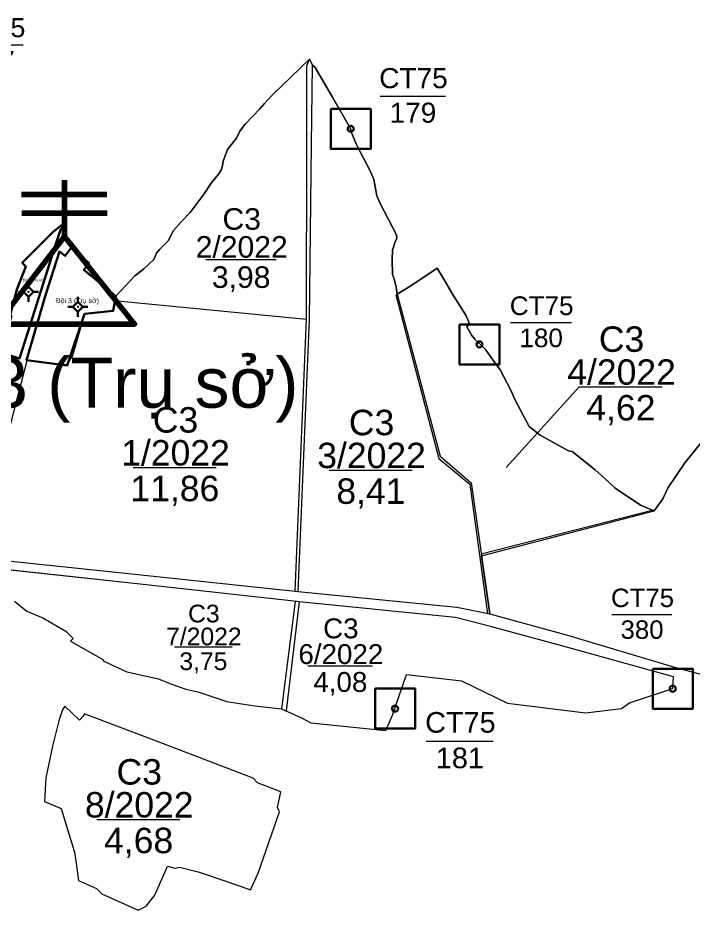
# Model space of a CAD drawing. Header units: metres. Extents: x 418260 to 422516, y 1531083 to 1534713.
# Drawn here: x 419823 to 420667, y 1532043 to 1533158 of the extents above; entities that cross this region are included whole.
import ezdxf
from ezdxf.enums import TextEntityAlignment as Align

# ---------------------------------------------------------------- set-up
doc = ezdxf.new("R2010")
doc.units = ezdxf.units.M
doc.header["$MEASUREMENT"] = 0
doc.layers.add('RanhTwo', color=3, linetype='Continuous', lineweight=0)
doc.layers.add('TruSo', color=1, linetype='Continuous', lineweight=106)
doc.styles.add('Style-Arial', font='arial.ttf')

# ---------------------------------------------------------------- blocks, each defined once
blk = doc.blocks.new('*U0')
at = {"color": 0, "linetype": 'Continuous', "lineweight": -2, "ltscale": 10, "flags": 128}
blk.add_lwpolyline([(-150, 150), (150, 150), (150, -150), (-150, -150), (-150, 150)], close=True, dxfattribs=at)
at = {"color": 0, "linetype": 'Continuous', "lineweight": -2, "ltscale": 10}
blk.add_circle((-0.02828, 0.016065), 22.5, dxfattribs=at)
blk = doc.blocks.new('*U27')
at = {"layer": 'RanhTwo', "color": 3, "linetype": 'Continuous', "lineweight": 13}
blk.add_line((-66.520877, -1.660429), (63.750129, -1.660429), dxfattribs=at)
at = {"layer": 'RanhTwo', "color": 3, "linetype": 'Continuous', "lineweight": 13, "style": 'Style-Arial'}
blk.add_text('11,86', height=40, dxfattribs=at).set_placement((-1.025137, -54.422685), align=Align.CENTER)
at = {"layer": 'RanhTwo', "color": 3, "linetype": 'Continuous', "lineweight": 13, "insert": (-0.000029, 1.089388), "char_height": 40, "attachment_point": 8, "line_spacing_factor": 0.776524, "style": 'Style-Arial'}
blk.add_mtext('C3\\P1/2022', dxfattribs=at)
blk = doc.blocks.new('*U28')
at = {"layer": 'RanhTwo', "color": 3, "linetype": 'Continuous', "lineweight": 13}
blk.add_line((-66.520877, -1.660429), (63.750129, -1.660429), dxfattribs=at)
at = {"layer": 'RanhTwo', "color": 3, "linetype": 'Continuous', "lineweight": 13, "style": 'Style-Arial'}
blk.add_text('8,41', height=40, dxfattribs=at).set_placement((-1.025137, -54.422685), align=Align.CENTER)
at = {"layer": 'RanhTwo', "color": 3, "linetype": 'Continuous', "lineweight": 13, "insert": (-0.000029, 1.089388), "char_height": 40, "attachment_point": 8, "line_spacing_factor": 0.776524, "style": 'Style-Arial'}
blk.add_mtext('C3\\P3/2022', dxfattribs=at)
blk = doc.blocks.new('*U29')
at = {"layer": 'RanhTwo', "color": 3, "linetype": 'Continuous', "lineweight": 13}
blk.add_line((-66.520877, -1.660429), (63.750129, -1.660429), dxfattribs=at)
at = {"layer": 'RanhTwo', "color": 3, "linetype": 'Continuous', "lineweight": 13, "style": 'Style-Arial'}
blk.add_text('4,62', height=40, dxfattribs=at).set_placement((-1.025137, -54.422685), align=Align.CENTER)
at = {"layer": 'RanhTwo', "color": 3, "linetype": 'Continuous', "lineweight": 13, "insert": (-0.000029, 1.089388), "char_height": 40, "attachment_point": 8, "line_spacing_factor": 0.776524, "style": 'Style-Arial'}
blk.add_mtext('C3\\P4/2022', dxfattribs=at)
blk = doc.blocks.new('*U31')
at = {"layer": 'RanhTwo', "color": 3, "linetype": 'Continuous', "lineweight": 13}
blk.add_line((-66.520877, -1.660429), (63.750129, -1.660429), dxfattribs=at)
at = {"layer": 'RanhTwo', "color": 3, "linetype": 'Continuous', "lineweight": 13, "style": 'Style-Arial'}
blk.add_text('4,68', height=40, dxfattribs=at).set_placement((-1.025137, -54.422685), align=Align.CENTER)
at = {"layer": 'RanhTwo', "color": 3, "linetype": 'Continuous', "lineweight": 13, "insert": (-0.000029, 1.089388), "char_height": 40, "attachment_point": 8, "line_spacing_factor": 0.776524, "style": 'Style-Arial'}
blk.add_mtext('C3\\P8/2022', dxfattribs=at)
blk = doc.blocks.new('CENTRD')
at = {"layer": 'RanhTwo', "linetype": 'Continuous', "lineweight": 30}
h = blk.add_hatch(color=5, dxfattribs=at)
edge = h.paths.add_edge_path()
edge.add_arc((0, 0), 1.5, 0, 360)
at = {"layer": 'RanhTwo', "color": 5, "linetype": 'Continuous', "lineweight": 30}
for p, q in [((0, 12.5), (0, 6.25)), ((-6.25, 0), (-12.5, 0)), ((0, 6.25), (-6.25, 0)), ((-6.25, 0), (0, -6.25)), ((6.25, 0), (0, 6.25)), ((0, -6.25), (6.25, 0)), ((12.5, 0), (6.25, 0)), ((0, -6.25), (0, -12.5))]:
    blk.add_line(p, q, dxfattribs=at)
blk = doc.blocks.new('*U42')
at = {"layer": 'TruSo', "color": 1, "linetype": 'Continuous', "lineweight": 106}
for p, q in [((-1.00498, 13.016671), (-1.00498, 58.941787)), ((-36.158004, 47.398274), (33.778137, 47.398274)), ((-35.952007, 32.006922), (33.984135, 32.006922))]:
    blk.add_line(p, q, dxfattribs=at)
at = {"layer": 'TruSo', "color": 1, "linetype": 'Continuous', "lineweight": 106, "flags": 128}
blk.add_lwpolyline([(-56.477401, -58.942446), (-1.00498, 13.016671), (56.477968, -58.889332), (-56.477401, -58.942446)], close=True, dxfattribs=at)
blk = doc.blocks.new('*U41')
at = {"layer": 'TruSo', "color": 1, "linetype": 'Continuous', "lineweight": 106, "xscale": 1.5248, "yscale": 1.5248, "zscale": 1.5248}
blk.add_blockref('*U42', (-19.953073, 67.811554), dxfattribs=at)
at = {"layer": 'RanhTwo', "color": 7, "linetype": 'Continuous', "lineweight": 0, "style": 'Style-Arial'}
blk.add_text('Đội 3 (Trụ sở)', height=62.5, dxfattribs=at).set_placement((0.000165, -95.186062), align=Align.MIDDLE_CENTER)
blk = doc.blocks.new('*U55')
at = {"layer": 'RanhTwo', "color": 3, "linetype": 'Continuous', "lineweight": 13}
blk.add_line((-66.520877, -1.660429), (63.750129, -1.660429), dxfattribs=at)
at = {"layer": 'RanhTwo', "color": 3, "linetype": 'Continuous', "lineweight": 13, "style": 'Style-Arial'}
for s, p in [('CT75', (-0.000029, 14.422722)), ('177', (-1.025137, -54.422685))]:
    blk.add_text(s, height=40, dxfattribs=at).set_placement(p, align=Align.CENTER)
blk = doc.blocks.new('*U58')
at = {"layer": 'RanhTwo', "color": 3, "linetype": 'Continuous', "lineweight": 13}
blk.add_line((-66.520877, -1.660429), (63.750129, -1.660429), dxfattribs=at)
at = {"layer": 'RanhTwo', "color": 3, "linetype": 'Continuous', "lineweight": 13, "style": 'Style-Arial'}
for s, p in [('CT75', (-0.000029, 14.422722)), ('179', (-1.025137, -54.422685))]:
    blk.add_text(s, height=40, dxfattribs=at).set_placement(p, align=Align.CENTER)
blk = doc.blocks.new('*U59')
at = {"layer": 'RanhTwo', "color": 3, "linetype": 'Continuous', "lineweight": 13}
blk.add_line((-66.520877, -1.660429), (63.750129, -1.660429), dxfattribs=at)
at = {"layer": 'RanhTwo', "color": 3, "linetype": 'Continuous', "lineweight": 13, "style": 'Style-Arial'}
for s, p in [('CT75', (-0.000029, 14.422722)), ('180', (-1.025137, -54.422685))]:
    blk.add_text(s, height=40, dxfattribs=at).set_placement(p, align=Align.CENTER)
blk = doc.blocks.new('*U60')
at = {"layer": 'RanhTwo', "color": 3, "linetype": 'Continuous', "lineweight": 13}
blk.add_line((-66.520877, -1.660429), (63.750129, -1.660429), dxfattribs=at)
at = {"layer": 'RanhTwo', "color": 3, "linetype": 'Continuous', "lineweight": 13, "style": 'Style-Arial'}
for s, p in [('CT75', (-0.000029, 14.422722)), ('181', (-1.025137, -54.422685))]:
    blk.add_text(s, height=40, dxfattribs=at).set_placement(p, align=Align.CENTER)
blk = doc.blocks.new('*U61')
at = {"layer": 'RanhTwo', "color": 3, "linetype": 'Continuous', "lineweight": 13}
blk.add_line((-66.520877, -1.660429), (63.750129, -1.660429), dxfattribs=at)
at = {"layer": 'RanhTwo', "color": 3, "linetype": 'Continuous', "lineweight": 13, "style": 'Style-Arial'}
for s, p in [('CT75', (-0.000029, 14.422722)), ('380', (-1.025137, -54.422685))]:
    blk.add_text(s, height=40, dxfattribs=at).set_placement(p, align=Align.CENTER)
blk = doc.blocks.new('*U62')
at = {"layer": 'RanhTwo', "color": 3, "linetype": 'Continuous', "lineweight": 13}
blk.add_line((-66.520877, -1.660429), (63.750129, -1.660429), dxfattribs=at)
at = {"layer": 'RanhTwo', "color": 3, "linetype": 'Continuous', "lineweight": 13, "style": 'Style-Arial'}
blk.add_text('3,98', height=40, dxfattribs=at).set_placement((-1.025137, -54.422685), align=Align.CENTER)
at = {"layer": 'RanhTwo', "color": 3, "linetype": 'Continuous', "lineweight": 13, "insert": (-0.000029, 1.089388), "char_height": 40, "attachment_point": 8, "line_spacing_factor": 0.776524, "style": 'Style-Arial'}
blk.add_mtext('C3\\P2/2022', dxfattribs=at)
blk = doc.blocks.new('*U63')
at = {"layer": 'RanhTwo', "color": 3, "linetype": 'Continuous', "lineweight": 13}
blk.add_line((-66.520877, -1.660429), (63.750129, -1.660429), dxfattribs=at)
at = {"layer": 'RanhTwo', "color": 3, "linetype": 'Continuous', "lineweight": 13, "style": 'Style-Arial'}
blk.add_text('3,75', height=40, dxfattribs=at).set_placement((-1.025137, -54.422685), align=Align.CENTER)
at = {"layer": 'RanhTwo', "color": 3, "linetype": 'Continuous', "lineweight": 13, "insert": (-0.000029, 1.089388), "char_height": 40, "attachment_point": 8, "line_spacing_factor": 0.776524, "style": 'Style-Arial'}
blk.add_mtext('C3\\P7/2022', dxfattribs=at)
blk = doc.blocks.new('*U70')
at = {"layer": 'RanhTwo', "color": 3, "linetype": 'Continuous', "lineweight": 13}
blk.add_line((-66.520877, -1.660429), (63.750129, -1.660429), dxfattribs=at)
at = {"layer": 'RanhTwo', "color": 3, "linetype": 'Continuous', "lineweight": 13, "style": 'Style-Arial'}
blk.add_text('4,08', height=40, dxfattribs=at).set_placement((-1.025137, -54.422685), align=Align.CENTER)
at = {"layer": 'RanhTwo', "color": 3, "linetype": 'Continuous', "lineweight": 13, "insert": (-0.000029, 1.089388), "char_height": 40, "attachment_point": 8, "line_spacing_factor": 0.776524, "style": 'Style-Arial'}
blk.add_mtext('C3\\P6/2022', dxfattribs=at)

msp = doc.modelspace()

# ---------------------------------------------------------------- linework, layer by layer
at = {"layer": 'RanhTwo', "color": 3, "linetype": 'Continuous', "lineweight": 0}
for p, q in [((420187.18, 1533106.99), (420190.938, 1533099.162)), ((419943.01, 1532805.06), (420183.478, 1532781.799)), ((420169.179, 1532442.093), (420183.478, 1532781.799)), ((420169.179, 1532442.093), (420173.061, 1532441.699))]:
    msp.add_line(p, q, dxfattribs=at)
at = {"layer": 'RanhTwo', "color": 7, "linetype": 'Continuous', "lineweight": 0}
for p, q in [((420524.646984, 1532697.241226), (420433.097482, 1532596.479266)), ((420401.887655, 1532488.527005), (420615.965298, 1532543.342358)), ((420169.179, 1532428.956566), (420152.33, 1532295.05)), ((420174.538, 1532428.443), (420158.12419, 1532292.399852))]:
    msp.add_line(p, q, dxfattribs=at)
at = {"layer": 'RanhTwo', "color": 3, "linetype": 'Continuous', "lineweight": 13, "flags": 128}
for points in [[(420684.8, 1532637.19), (420656.85, 1532602.38), (420635.89, 1532571.48), (420628.94, 1532557.25), (420618.2, 1532542.22), (420601.05, 1532549.58), (420569.72, 1532570.77), (420556.09, 1532583.16), (420548.9, 1532589.89), (420544.38, 1532593.8), (420515.58, 1532616.36), (420511.02, 1532617.19), (420475.9, 1532636.93), (420461.91, 1532647.63), (420443.87, 1532681.49), (420438.92, 1532693.26), (420425.91, 1532718.38), (420407.01, 1532744.2), (420394.11, 1532756.69), (420390.48, 1532761.54), (420384.13, 1532772.24), (420386.53, 1532775.14), (420386.67, 1532778.29), (420382.95, 1532786.94), (420366.77, 1532811.74), (420353.9, 1532833.96), (420346.81, 1532845.56), (420314.04, 1532823.59), (420297.08, 1532813.18), (420295.81, 1532821.99), (420293.23, 1532832.13), (420291.19, 1532837.58), (420290.54, 1532856.36), (420290.99, 1532868.19), (420294.43, 1532878.57), (420296.55, 1532882.98), (420296.02, 1532887.28), (420275.8, 1532926.55), (420271.45, 1532936.14), (420267.64, 1532956.3), (420263.01, 1532967.41), (420250.53, 1532991.11), (420245.68, 1533000.95), (420239.51, 1533015.82), (420238.61, 1533020.18), (420216.62, 1533058.406), (420194.415, 1533096.405), (420190.938, 1533099.162), (420187.18, 1533106.99), (420140.67, 1533061.97), (420131.22, 1533051.37), (420125.36, 1533044.67), (420106.98, 1533025.54), (420100.26, 1533017), (420095.86, 1533008.23), (420084.61, 1532994.11), (420079.08, 1532977.96), (420078.73, 1532975.98), (420077.3, 1532968.8), (420073.32, 1532963.1), (420064.15, 1532951.73), (420055.53, 1532938.59), (420038.03, 1532915.37), (420027.02, 1532903.32), (420017.29, 1532892.74), (420010.4, 1532879.98), (419999.53, 1532868.83), (419995.81, 1532864.55), (419992.62, 1532856.55), (419979.95, 1532844.95), (419968.81, 1532836.14), (419945.29, 1532810.46), (419943.44, 1532806.96), (419943.01, 1532805.06), (419941.59, 1532792.26), (419905.96, 1532788.54), (419891.05, 1532736.17), (419883.162, 1532724.857), (419833.863, 1532729.826), (419773.51, 1532498.518)], [(419778.04, 1532483.094), (419976.785, 1532462.25), (420169.179, 1532442.093), (420173.061, 1532441.699), (420371.659, 1532422.115), (420412.826, 1532413.508), (420509.93, 1532387.073), (420643.888, 1532346.812), (421023.819, 1532245.38)], [(420642.554, 1532334.874), (420635.0756, 1532336.9449), (420507.378, 1532372.306), (420413.609, 1532398.008), (420369.738, 1532409.244), (420174.538, 1532428.443), (420171.422, 1532428.848), (419975.659, 1532450.871), (419773.688, 1532472.505)], [(419818.228, 1532429.582), (419833.848, 1532416.802), (419853.944, 1532408.696), (419882.426, 1532391.948), (419891.903, 1532382.723), (419888.385, 1532379.308), (419929.885, 1532356.172), (419929.298, 1532354.712), (419958.75, 1532341.1), (419998.65, 1532332.4), (420014.74, 1532325.88), (420032.69, 1532319.33), (420049.5, 1532315.62), (420083.63, 1532304.26), (420118.98, 1532298.81), (420152.33, 1532295.05), (420177.27, 1532283.57), (420188.91, 1532277.26), (420282.95, 1532267.88), (420291.13, 1532287.09), (420308.53, 1532337.76), (420377.58, 1532330.08), (420435.08, 1532301.86), (420532.573, 1532290.001), (420577.583, 1532295.502), (420587.628, 1532302.569), (420641.605, 1532320.129), (420642.554, 1532334.874)], [(420151.382, 1532191.192), (420122.391, 1532202.388), (420116.75, 1532208.06), (419995.959, 1532254.478), (419906.6273, 1532288.2842), (419906.036, 1532288.508), (419903.9331, 1532285.432), (419899.533, 1532280.668), (419881.473, 1532298.233), (419878.42, 1532293.52), (419873.8531, 1532279.9913), (419865.856, 1532248.065), (419857.393, 1532208.66), (419855.9232, 1532178.9207), (419876.69, 1532170.41), (419884.952, 1532143.057), (419893.458, 1532115.968), (419896.3926, 1532095.6503), (419897.7478, 1532086.2672), (419898.601, 1532080.36), (419921.132, 1532070.215), (419927.71, 1532063.688), (419973.2, 1532043.321), (419983.146, 1532048.348), (419993.967, 1532061.927), (420009.902, 1532098.445), (420018.91, 1532095.755), (420024.728, 1532096.925), (420048.027, 1532091.334), (420086.278, 1532078.2), (420113.6679, 1532068.7452), (420123.31, 1532089.5), (420149.9711, 1532166.1742), (420147.278, 1532171.803), (420151.382, 1532191.192)]]:
    msp.add_lwpolyline(points, dxfattribs=at)
at = {"layer": 'RanhTwo', "color": 3, "linetype": 'Continuous', "lineweight": 0, "flags": 128}
for points in [[(419943.01, 1532805.06), (419943.44, 1532806.96), (419945.29, 1532810.46), (419968.81, 1532836.14), (419979.95, 1532844.95), (419992.62, 1532856.55), (419995.81, 1532864.55), (419999.53, 1532868.83), (420010.4, 1532879.98), (420017.29, 1532892.74), (420027.02, 1532903.32), (420038.03, 1532915.37), (420055.53, 1532938.59), (420064.15, 1532951.73), (420073.32, 1532963.1), (420077.3, 1532968.8), (420078.73, 1532975.98), (420079.08, 1532977.96), (420084.61, 1532994.11), (420095.86, 1533008.23), (420100.26, 1533017), (420106.98, 1533025.54), (420125.36, 1533044.67), (420131.22, 1533051.37), (420140.67, 1533061.97), (420187.18, 1533106.99)], [(420183.478, 1532781.799), (420183.91, 1533000), (420184.105, 1533098.47), (420187.18, 1533106.99)], [(420173.061, 1532441.699), (420187.36, 1532781.405), (420189.8214, 1533000), (420190.938, 1533099.162)], [(420190.938, 1533099.162), (420194.415, 1533096.405), (420216.62, 1533058.406), (420238.61, 1533020.18), (420239.51, 1533015.82), (420245.68, 1533000.95), (420250.53, 1532991.11), (420263.01, 1532967.41), (420267.64, 1532956.3), (420271.45, 1532936.14), (420275.8, 1532926.55), (420296.02, 1532887.28), (420296.55, 1532882.98), (420294.43, 1532878.57), (420290.99, 1532868.19), (420290.54, 1532856.36), (420291.19, 1532837.58), (420293.23, 1532832.13), (420295.81, 1532821.99), (420297.08, 1532813.18), (420314.04, 1532823.59), (420346.81, 1532845.56), (420353.9, 1532833.96), (420366.77, 1532811.74), (420382.95, 1532786.94), (420386.67, 1532778.29), (420386.53, 1532775.14), (420384.13, 1532772.24), (420390.48, 1532761.54), (420394.11, 1532756.69), (420407.01, 1532744.2), (420425.91, 1532718.38), (420438.92, 1532693.26), (420443.87, 1532681.49), (420461.91, 1532647.63), (420475.9, 1532636.93), (420511.02, 1532617.19), (420515.58, 1532616.36), (420544.38, 1532593.8), (420548.9, 1532589.89), (420556.09, 1532583.16), (420569.72, 1532570.77), (420601.05, 1532549.58), (420618.2, 1532542.22), (420628.94, 1532557.25), (420635.89, 1532571.48), (420656.85, 1532602.38), (420684.8, 1532637.19)], [(419943.01, 1532805.06), (419941.59, 1532792.26), (419905.96, 1532788.54), (419891.05, 1532736.17), (419883.162, 1532724.857), (419833.863, 1532729.826), (419773.51, 1532498.518), (419774.748, 1532487.584), (419778.04, 1532483.094), (419976.785, 1532462.25), (420169.179, 1532442.093)], [(419818.228, 1532429.582), (419833.848, 1532416.802), (419853.944, 1532408.696), (419882.426, 1532391.948), (419891.903, 1532382.723), (419888.385, 1532379.308), (419929.885, 1532356.172), (419929.298, 1532354.712), (419958.75, 1532341.1), (419998.65, 1532332.4), (420014.74, 1532325.88), (420032.69, 1532319.33), (420049.5, 1532315.62), (420083.63, 1532304.26), (420118.98, 1532298.81), (420152.33, 1532295.05), (420177.27, 1532283.57), (420188.91, 1532277.26), (420282.95, 1532267.88), (420291.13, 1532287.09), (420308.53, 1532337.76), (420377.58, 1532330.08), (420435.08, 1532301.86), (420532.573, 1532290.001), (420577.583, 1532295.502), (420587.628, 1532302.569), (420641.605, 1532320.129), (420642.554, 1532334.874), (420635.0756, 1532336.9449), (420507.378, 1532372.306), (420413.609, 1532398.008), (420369.738, 1532409.244), (420174.538, 1532428.443), (420171.422, 1532428.848), (419975.659, 1532450.871), (419776.0405, 1532472.253)], [(420173.061, 1532441.699), (420371.659, 1532422.115), (420412.826, 1532413.508), (420509.93, 1532387.073), (420643.888, 1532346.812), (421023.819, 1532245.38)], [(420151.382, 1532191.192), (420122.391, 1532202.388), (420116.75, 1532208.06), (419995.959, 1532254.478), (419906.6273, 1532288.2842), (419906.036, 1532288.508), (419903.9331, 1532285.432), (419899.533, 1532280.668), (419881.473, 1532298.233), (419878.42, 1532293.52), (419873.8531, 1532279.9913), (419865.856, 1532248.065), (419857.393, 1532208.66), (419855.9232, 1532178.9207), (419876.69, 1532170.41), (419884.952, 1532143.057), (419893.458, 1532115.968), (419896.3926, 1532095.6503), (419897.7478, 1532086.2672), (419898.601, 1532080.36), (419921.132, 1532070.215), (419927.71, 1532063.688), (419973.2, 1532043.321), (419983.146, 1532048.348), (419993.967, 1532061.927), (420009.902, 1532098.445), (420018.91, 1532095.755), (420024.728, 1532096.925), (420048.027, 1532091.334), (420086.278, 1532078.2), (420113.6679, 1532068.7452), (420123.31, 1532089.5), (420149.9711, 1532166.1742), (420147.278, 1532171.803), (420151.382, 1532191.192)]]:
    msp.add_lwpolyline(points, dxfattribs=at)
at = {"layer": 'RanhTwo', "color": 5, "linetype": 'Continuous', "lineweight": 30, "flags": 128}
for points in [[(419879.31, 1532897.97), (419877.33, 1532899.49), (419866.49, 1532890.79), (419828.1, 1532852.3), (419832.58, 1532847.78), (419821.51, 1532818.9), (419813, 1532786.9), (419814.57, 1532786.07), (419799.51, 1532740.54), (419824.48, 1532732.7), (419870.46, 1532877.48), (419876.13, 1532893.4), (419879.31, 1532897.97)], [(419945.29, 1532810.46), (419905.32, 1532843.43), (419911.61, 1532852.04), (419889.41, 1532870.94), (419881.85, 1532860.84), (419874.54, 1532866.56), (419857.11, 1532811.97), (419833.52, 1532730.45), (419884.45, 1532724.03), (419905.96, 1532788.54), (419941.59, 1532792.26), (419945.29, 1532810.46)]]:
    msp.add_lwpolyline(points, dxfattribs=at)
at = {"layer": 'RanhTwo', "color": 7, "linetype": 'Continuous', "lineweight": 0, "flags": 128}
for points in [[(420297.08, 1532813.18), (420295.066432, 1532812.154454), (420349.066487, 1532607.86145), (420387.715201, 1532575.774415), (420409.821748, 1532413.527873)], [(420297.08, 1532813.18), (420350.692127, 1532610.8273), (420389.529556, 1532577.54347), (420412.826, 1532413.508), (420402.509454, 1532486.149106), (420618.2, 1532542.22)]]:
    msp.add_lwpolyline(points, dxfattribs=at)

# ---------------------------------------------------------------- block references
at = {"layer": 'RanhTwo', "color": 3, "linetype": 'Continuous', "lineweight": 13}
for name, p, xscale, yscale, zscale in [('*U55', (419791.214201, 1533125.603945), 0.596897, 0.596897, 0.596897), ('*U58', (420317.291132, 1533061.498478), 0.62751, 0.62751, 0.62751), ('*U62', (420102.548305, 1532857.615187), 0.673405, 0.673405, 0.673405), ('*U59', (420477.596817, 1532778.607538), 0.583322, 0.583322, 0.583322), ('*U29', (420577.524193, 1532698.561095), 0.794896, 0.794896, 0.794896), ('*U27', (420019.73717, 1532597.670401), 0.794896, 0.794896, 0.794896), ('*U28', (420264.902573, 1532594.362608), 0.794896, 0.794896, 0.794896), ('*U61', (420603.736552, 1532413.760827), 0.57663, 0.57663, 0.57663), ('*U63', (420055.202055, 1532373.402893), 0.552471, 0.552471, 0.552471), ('*U70', (420226.493654, 1532349.863551), 0.621041, 0.621041, 0.621041), ('*U60', (420376.005095, 1532255.781093), 0.644775, 0.644775, 0.644775), ('*U31', (419974.426837, 1532157.793902), 0.794896, 0.794896, 0.794896)]:
    msp.add_blockref(name, p, dxfattribs=dict(at, xscale=xscale, yscale=yscale, zscale=zscale))
at = {"layer": 'RanhTwo', "color": 3, "linetype": 'Continuous', "lineweight": 30, "ltscale": 1.666667, "xscale": 0.166667, "yscale": 0.166667, "zscale": 0.166667}
for p in [(420238.815, 1533019.695), (420399.873, 1532750.362), (420641.483, 1532320.07), (420294.251, 1532295.211)]:
    msp.add_blockref('*U0', p, dxfattribs=at)
at = {"layer": 'RanhTwo', "color": 5, "linetype": 'Continuous', "lineweight": 30}
for p in [(419835.86, 1532816.1), (419897.79, 1532797.48)]:
    msp.add_blockref('CENTRD', p, dxfattribs=at)
at = {"layer": 'TruSo', "color": 1, "linetype": 'Continuous', "lineweight": 106}
msp.add_blockref('*U41', (419902.413082, 1532797.704628), dxfattribs=at)

# ---------------------------------------------------------------- texts
at = {"layer": 'RanhTwo', "color": 7, "linetype": 'Continuous', "lineweight": 13, "style": 'Style-Arial'}
for height, p in [(3.125, (419828.644941, 1532829.280815)), (6.25, (419869.80631, 1532801.905955))]:
    msp.add_text('Đội 3 (Trụ sở)', height=height, dxfattribs=at).set_placement(p)

doc.saveas('drawing.dxf')
